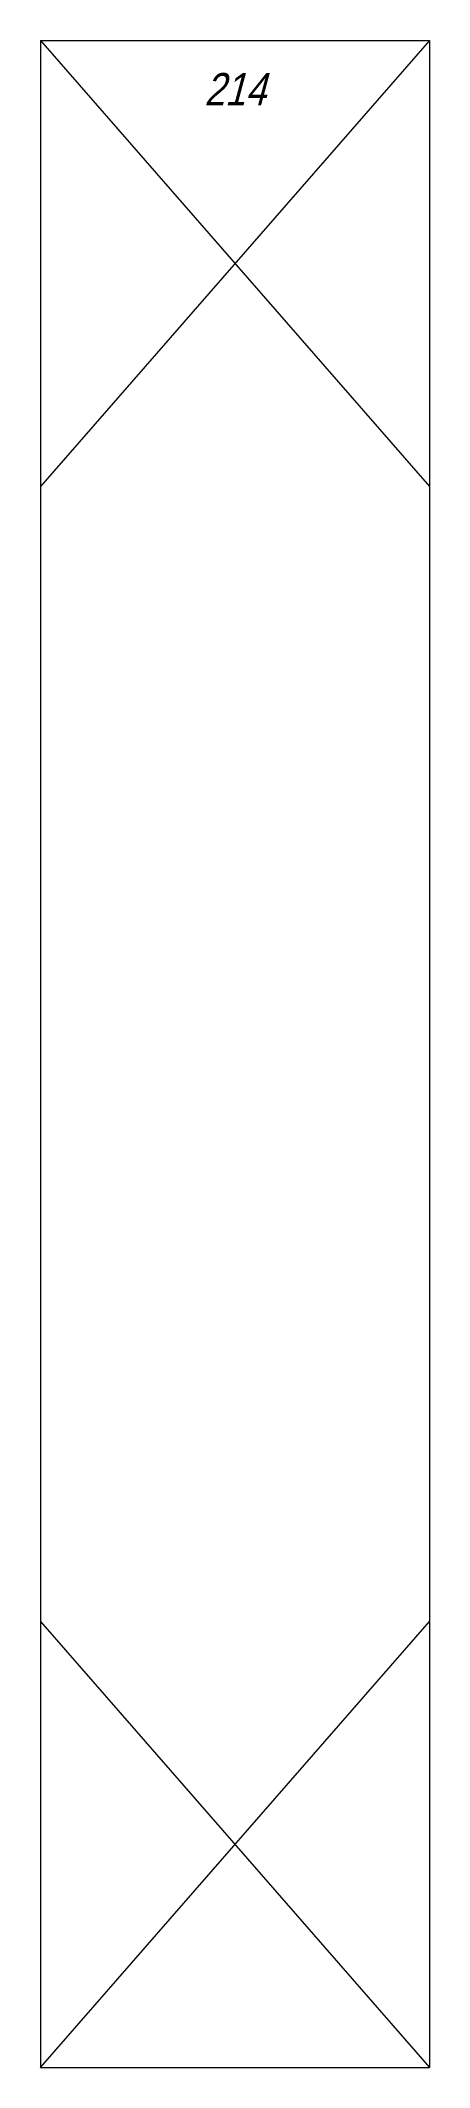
# Model space of a CAD drawing. Header units: millimetres. Extents: x 0 to 24, y -62 to 63.
import ezdxf
from ezdxf.enums import TextEntityAlignment as Align

# ---------------------------------------------------------------- set-up
doc = ezdxf.new("R2010")
doc.units = ezdxf.units.MM
doc.header["$LTSCALE"] = 0.5
doc.layers.get('0').update_dxf_attribs({"color": 9, "lineweight": 15})
doc.layers.add('Namebox', color=9, linetype='Continuous', lineweight=20)
doc.styles.add('Longhand', font='vnfont.shx', dxfattribs={"width": 0.85, "oblique": 15})

msp = doc.modelspace()

# ---------------------------------------------------------------- linework, layer by layer
at = {"ltscale": 0.5}
for p, q in [((0, 62.5), (0, -62.5)), ((0, 62.5), (24, 62.5)), ((0, 62.5), (24, 35)), ((24, 62.5), (0, 35)), ((24, 62.5), (24, -62.5)), ((0, -35), (24, -62.5)), ((0, -62.5), (24, -35)), ((0, -62.5), (24, -62.5))]:
    msp.add_line(p, q, dxfattribs=at)

# ---------------------------------------------------------------- texts
at = {"layer": 'Namebox', "color": 4, "style": 'Longhand', "oblique": 15, "width": 0.85}
msp.add_text('214', height=2, dxfattribs=at).set_placement((12, 60.5), align=Align.TOP_CENTER)

doc.saveas('drawing.dxf')
